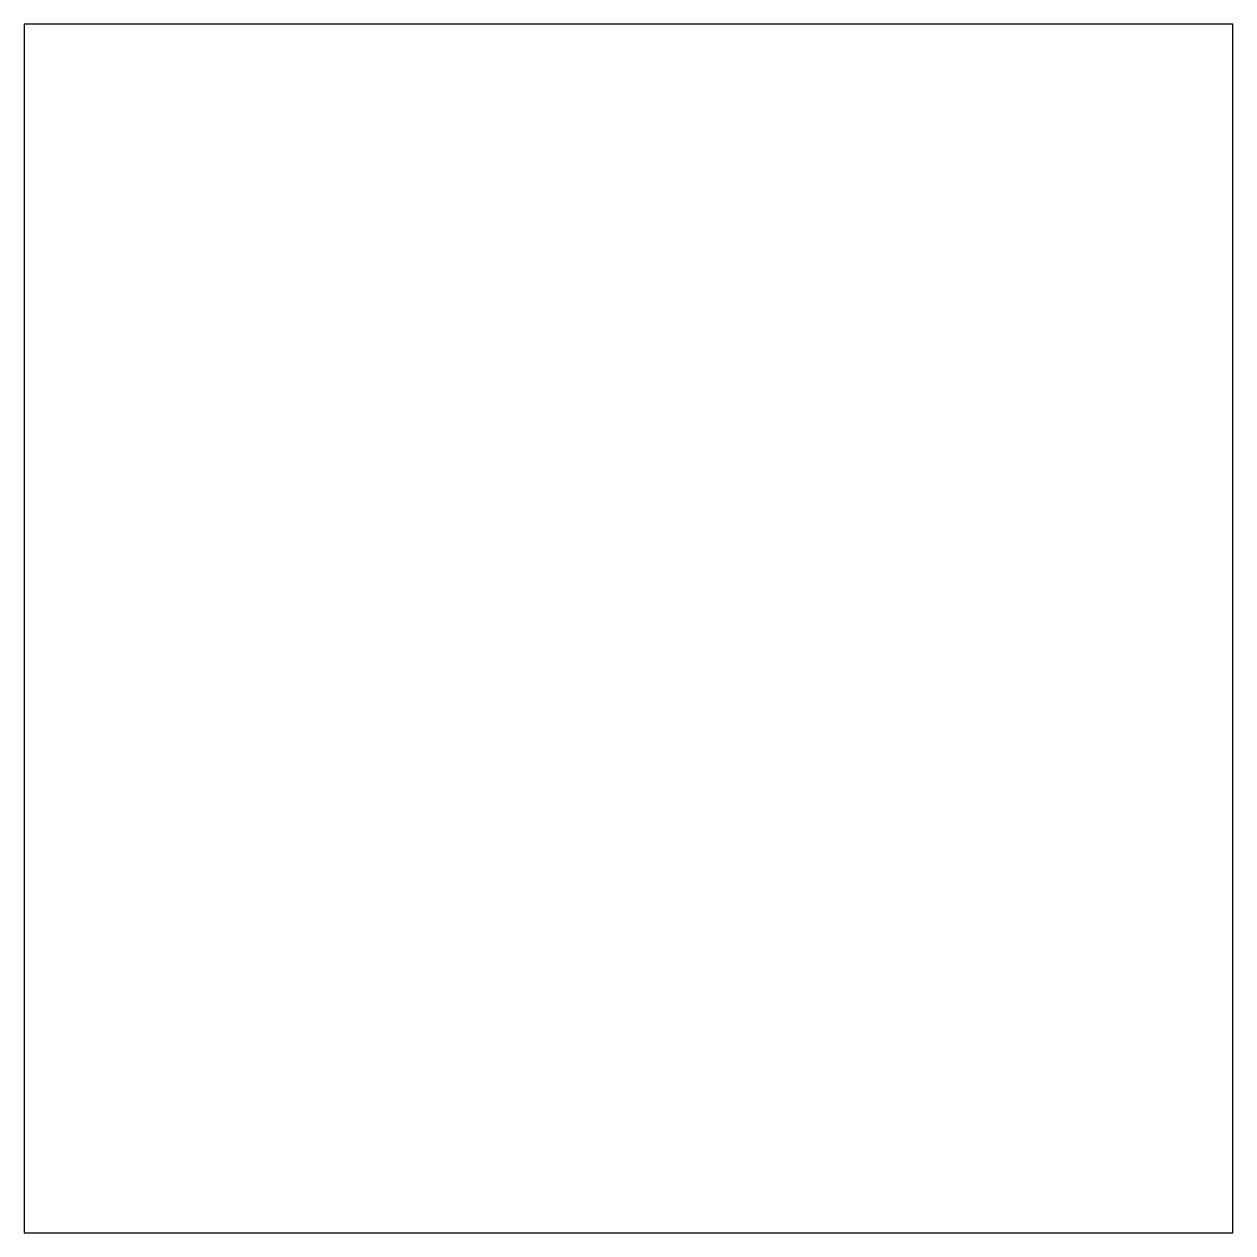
# Model space of a CAD drawing. Header units: millimetres. Extents: x -0.35 to 0.35, y -0.35 to 0.35.
import ezdxf

# ---------------------------------------------------------------- set-up
doc = ezdxf.new("R2010")
doc.units = ezdxf.units.MM

msp = doc.modelspace()

# ---------------------------------------------------------------- linework, layer by layer
at = {"color": 0, "linetype": 'Continuous', "lineweight": -2}
msp.add_lwpolyline([(-0.35, -0.35), (0.35, -0.35), (0.35, 0.35), (-0.35, 0.35)], close=True, dxfattribs=at)

doc.saveas('drawing.dxf')
